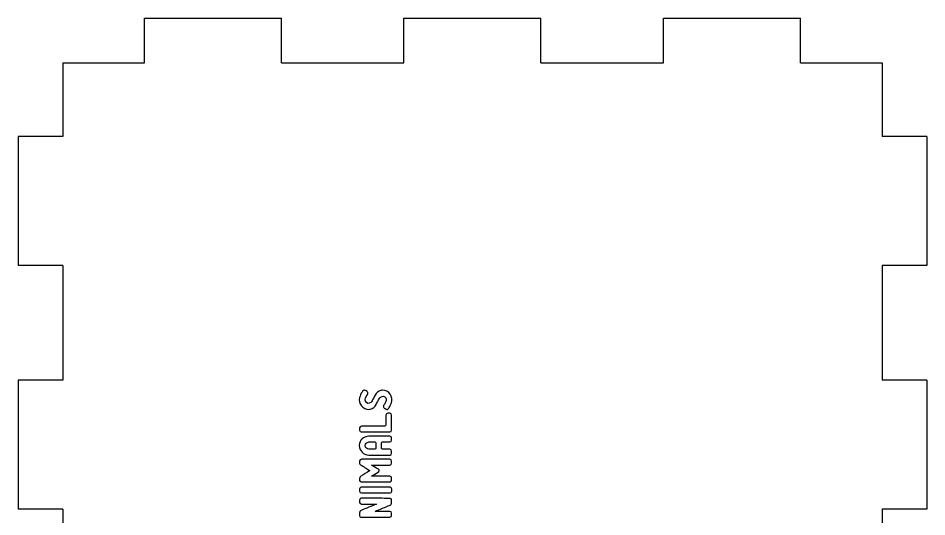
# Model space of a CAD drawing. Extents: x 10 to 273, y 8 to 192.
# Drawn here: x 72.9 to 136, y 157.8 to 192.4 of the extents above; entities that cross this region are included whole.
import ezdxf

# ---------------------------------------------------------------- set-up
doc = ezdxf.new("R2010")
doc.units = 0
doc.header["$MEASUREMENT"] = 0
doc.layers.add('LAYER_1', color=7, linetype='CONTINUOUS')

# ---------------------------------------------------------------- blocks, each defined once
blk = doc.blocks.new('BLOCK_4')
at = {"layer": 'LAYER_1', "color": 7}
for points in [[(81.673, 189.309), (81.673, 192.41)], [(81.673, 192.41), (91.187, 192.41)], [(91.187, 189.309), (91.187, 192.41)], [(99.701, 189.309), (99.701, 192.41)], [(99.701, 192.41), (109.215, 192.41)], [(109.215, 189.309), (109.215, 192.41)], [(117.73, 189.309), (117.73, 192.41)], [(117.73, 192.41), (127.244, 192.41)], [(127.244, 189.309), (127.244, 192.41)], [(76.008, 189.309), (76.008, 184.196)], [(76.008, 189.309), (81.673, 189.309)], [(91.187, 189.309), (99.701, 189.309)], [(109.215, 189.309), (117.73, 189.309)], [(127.244, 189.309), (132.908, 189.309)], [(132.908, 189.309), (132.908, 184.196)], [(76.008, 184.196), (72.908, 184.196)], [(72.908, 184.196), (72.908, 175.232)], [(136.008, 184.196), (132.908, 184.196)], [(136.008, 184.196), (136.008, 175.232)], [(76.008, 175.232), (72.908, 175.232)], [(76.008, 175.232), (76.008, 167.269)], [(136.008, 175.232), (132.908, 175.232)], [(132.908, 175.232), (132.908, 167.269)], [(76.008, 167.269), (72.908, 167.269)], [(72.908, 167.269), (72.908, 158.305)], [(136.008, 167.269), (132.908, 167.269)], [(136.008, 167.269), (136.008, 158.305)], [(76.008, 158.305), (72.908, 158.305)], [(76.008, 158.305), (76.008, 150.341)], [(136.008, 158.305), (132.908, 158.305)], [(132.908, 158.305), (132.908, 150.341)]]:
    blk.add_lwpolyline(points, dxfattribs=at)
blk = doc.blocks.new('BLOCK_9')
at = {"layer": 'LAYER_1', "color": 3}
for points, knots in [([(98.092, 166.557), (98.132, 166.565), (98.168, 166.569), (98.199, 166.569), (98.199, 166.569), (98.202, 166.569), (98.202, 166.569), (98.436, 166.565), (98.616, 166.473), (98.743, 166.293), (98.869, 166.113), (98.898, 165.913), (98.829, 165.693), (98.829, 165.693), (98.823, 165.693), (98.823, 165.693), (98.781, 165.572), (98.727, 165.463), (98.66, 165.364), (98.648, 165.342), (98.635, 165.319), (98.621, 165.295), (98.583, 165.24), (98.528, 165.227), (98.455, 165.257), (98.415, 165.278), (98.374, 165.303), (98.33, 165.331), (98.267, 165.373), (98.252, 165.429), (98.286, 165.5), (98.299, 165.522), (98.313, 165.549), (98.327, 165.581), (98.371, 165.648), (98.409, 165.72), (98.441, 165.798), (98.474, 165.877), (98.473, 165.956), (98.44, 166.035), (98.339, 166.173), (98.216, 166.192), (98.072, 166.091), (98.006, 166.018), (97.949, 165.935), (97.9, 165.842), (97.858, 165.756), (97.811, 165.671), (97.76, 165.586), (97.683, 165.408), (97.555, 165.298), (97.377, 165.257), (97.339, 165.245), (97.304, 165.24), (97.27, 165.242), (97.27, 165.242), (97.267, 165.242), (97.267, 165.242), (97.053, 165.244), (96.877, 165.327), (96.739, 165.491), (96.6, 165.656), (96.557, 165.846), (96.608, 166.064), (96.608, 166.064), (96.614, 166.064), (96.614, 166.064), (96.656, 166.201), (96.713, 166.328), (96.786, 166.447), (96.786, 166.447), (96.786, 166.444), (96.786, 166.444), (96.802, 166.468), (96.816, 166.493), (96.828, 166.519), (96.873, 166.588), (96.934, 166.602), (97.009, 166.56), (97.05, 166.532), (97.093, 166.506), (97.137, 166.48), (97.2, 166.436), (97.215, 166.38), (97.181, 166.311), (97.167, 166.289), (97.153, 166.264), (97.14, 166.237), (97.039, 166.106), (96.999, 165.962), (97.021, 165.803), (97.118, 165.643), (97.244, 165.613), (97.398, 165.714), (97.461, 165.791), (97.513, 165.875), (97.552, 165.966), (97.6, 166.051), (97.648, 166.137), (97.698, 166.224), (97.781, 166.401), (97.913, 166.512), (98.092, 166.557)], [0, 0, 0, 0, 1, 1, 1, 2, 2, 2, 3, 3, 3, 4, 4, 4, 5, 5, 5, 6, 6, 6, 7, 7, 7, 8, 8, 8, 9, 9, 9, 10, 10, 10, 11, 11, 11, 12, 12, 12, 13, 13, 13, 14, 14, 14, 15, 15, 15, 16, 16, 16, 17, 17, 17, 18, 18, 18, 19, 19, 19, 20, 20, 20, 21, 21, 21, 22, 22, 22, 23, 23, 23, 24, 24, 24, 25, 25, 25, 26, 26, 26, 27, 27, 27, 28, 28, 28, 29, 29, 29, 30, 30, 30, 31, 31, 31, 32, 32, 32, 33, 33, 33, 34, 34, 34, 34]), ([(98.844, 164.85), (98.844, 164.85), (98.844, 163.787), (98.844, 163.787), (98.834, 163.718), (98.793, 163.68), (98.722, 163.674), (98.722, 163.674), (98.588, 163.674), (98.588, 163.674), (98.588, 163.674), (96.736, 163.674), (96.736, 163.674), (96.667, 163.684), (96.628, 163.725), (96.62, 163.796), (96.62, 163.796), (96.62, 163.95), (96.62, 163.95), (96.628, 164.027), (96.669, 164.069), (96.745, 164.075), (96.745, 164.075), (97.14, 164.075), (97.14, 164.075), (97.14, 164.075), (98.381, 164.075), (98.381, 164.075), (98.418, 164.079), (98.439, 164.1), (98.443, 164.137), (98.443, 164.137), (98.443, 164.847), (98.443, 164.847), (98.451, 164.92), (98.492, 164.963), (98.568, 164.975), (98.568, 164.975), (98.722, 164.975), (98.722, 164.975), (98.797, 164.963), (98.838, 164.921), (98.844, 164.85)], [0, 0, 0, 0, 1, 1, 1, 2, 2, 2, 3, 3, 3, 4, 4, 4, 5, 5, 5, 6, 6, 6, 7, 7, 7, 8, 8, 8, 9, 9, 9, 10, 10, 10, 11, 11, 11, 12, 12, 12, 13, 13, 13, 14, 14, 14, 14]), ([(96.596, 162.725), (96.634, 163.122), (96.853, 163.34), (97.252, 163.377), (97.252, 163.377), (98.722, 163.377), (98.722, 163.377), (98.795, 163.368), (98.836, 163.327), (98.844, 163.256), (98.844, 163.256), (98.844, 163.099), (98.844, 163.099), (98.834, 163.023), (98.791, 162.983), (98.716, 162.977), (98.716, 162.977), (98.202, 162.977), (98.202, 162.977), (98.167, 162.973), (98.146, 162.953), (98.14, 162.917), (98.14, 162.917), (98.14, 162.534), (98.14, 162.534), (98.146, 162.497), (98.167, 162.476), (98.202, 162.472), (98.202, 162.472), (98.716, 162.472), (98.716, 162.472), (98.793, 162.464), (98.836, 162.422), (98.844, 162.347), (98.844, 162.347), (98.844, 162.193), (98.844, 162.193), (98.838, 162.121), (98.8, 162.081), (98.731, 162.071), (98.731, 162.071), (97.252, 162.071), (97.252, 162.071), (96.854, 162.107), (96.636, 162.325), (96.596, 162.725)], [0, 0, 0, 0, 1, 1, 1, 2, 2, 2, 3, 3, 3, 4, 4, 4, 5, 5, 5, 6, 6, 6, 7, 7, 7, 8, 8, 8, 9, 9, 9, 10, 10, 10, 11, 11, 11, 12, 12, 12, 13, 13, 13, 14, 14, 14, 15, 15, 15, 15]), ([(97.677, 162.977), (97.677, 162.977), (97.264, 162.977), (97.264, 162.977), (97.11, 162.961), (97.026, 162.877), (97.012, 162.725), (97.028, 162.57), (97.112, 162.486), (97.264, 162.472), (97.264, 162.472), (97.677, 162.472), (97.677, 162.472), (97.719, 162.474), (97.739, 162.495), (97.739, 162.534), (97.739, 162.534), (97.739, 162.917), (97.739, 162.917), (97.735, 162.951), (97.715, 162.971), (97.677, 162.977)], [0, 0, 0, 0, 1, 1, 1, 2, 2, 2, 3, 3, 3, 4, 4, 4, 5, 5, 5, 6, 6, 6, 7, 7, 7, 7]), ([(96.727, 161.771), (96.731, 161.769), (96.735, 161.77), (96.739, 161.774), (96.739, 161.774), (97.291, 161.774), (97.291, 161.774), (97.291, 161.774), (98.194, 161.774), (98.194, 161.774), (98.194, 161.774), (98.722, 161.774), (98.722, 161.774), (98.797, 161.765), (98.838, 161.723), (98.844, 161.649), (98.844, 161.649), (98.844, 161.495), (98.844, 161.495), (98.836, 161.42), (98.794, 161.38), (98.719, 161.374), (98.719, 161.374), (97.436, 161.374), (97.436, 161.374), (97.601, 161.278), (97.763, 161.183), (97.923, 161.086), (97.943, 161.072), (97.958, 161.054), (97.968, 161.032), (97.972, 161.016), (97.973, 161.002), (97.971, 160.99), (97.973, 160.973), (97.971, 160.957), (97.965, 160.943), (97.955, 160.921), (97.939, 160.904), (97.917, 160.892), (97.757, 160.795), (97.596, 160.699), (97.433, 160.605), (97.433, 160.605), (98.505, 160.605), (98.505, 160.605), (98.505, 160.605), (98.719, 160.605), (98.719, 160.605), (98.794, 160.595), (98.836, 160.553), (98.844, 160.48), (98.844, 160.48), (98.844, 160.328), (98.844, 160.328), (98.84, 160.257), (98.802, 160.217), (98.731, 160.207), (98.731, 160.207), (96.748, 160.207), (96.748, 160.207), (96.748, 160.207), (96.724, 160.207), (96.724, 160.207), (96.659, 160.207), (96.624, 160.241), (96.62, 160.311), (96.62, 160.311), (96.62, 160.352), (96.62, 160.352), (96.62, 160.352), (96.62, 160.391), (96.62, 160.391), (96.62, 160.391), (96.62, 160.405), (96.62, 160.405), (96.622, 160.429), (96.623, 160.455), (96.623, 160.483), (96.637, 160.531), (96.664, 160.567), (96.703, 160.592), (96.911, 160.723), (97.118, 160.856), (97.323, 160.99), (97.114, 161.123), (96.903, 161.257), (96.691, 161.391), (96.654, 161.413), (96.63, 161.447), (96.62, 161.492), (96.62, 161.492), (96.62, 161.51), (96.62, 161.51), (96.62, 161.51), (96.62, 161.623), (96.62, 161.623), (96.62, 161.623), (96.62, 161.668), (96.62, 161.668), (96.622, 161.735), (96.658, 161.769), (96.727, 161.771)], [0, 0, 0, 0, 1, 1, 1, 2, 2, 2, 3, 3, 3, 4, 4, 4, 5, 5, 5, 6, 6, 6, 7, 7, 7, 8, 8, 8, 9, 9, 9, 10, 10, 10, 11, 11, 11, 12, 12, 12, 13, 13, 13, 14, 14, 14, 15, 15, 15, 16, 16, 16, 17, 17, 17, 18, 18, 18, 19, 19, 19, 20, 20, 20, 21, 21, 21, 22, 22, 22, 23, 23, 23, 24, 24, 24, 25, 25, 25, 26, 26, 26, 27, 27, 27, 28, 28, 28, 29, 29, 29, 30, 30, 30, 31, 31, 31, 32, 32, 32, 33, 33, 33, 34, 34, 34, 34]), ([(96.751, 159.835), (96.751, 159.835), (98.505, 159.835), (98.505, 159.835), (98.505, 159.835), (98.725, 159.835), (98.725, 159.835), (98.725, 159.835), (98.74, 159.835), (98.74, 159.835), (98.759, 159.832), (98.776, 159.825), (98.79, 159.815), (98.808, 159.805), (98.822, 159.792), (98.832, 159.776), (98.832, 159.776), (98.832, 159.773), (98.832, 159.773), (98.832, 159.769), (98.833, 159.768), (98.835, 159.77), (98.843, 159.751), (98.847, 159.731), (98.847, 159.711), (98.847, 159.711), (98.847, 159.556), (98.847, 159.556), (98.845, 159.483), (98.807, 159.443), (98.734, 159.435), (98.734, 159.435), (96.748, 159.435), (96.748, 159.435), (96.674, 159.438), (96.632, 159.479), (96.62, 159.556), (96.62, 159.556), (96.62, 159.711), (96.62, 159.711), (96.624, 159.754), (96.645, 159.789), (96.682, 159.815), (96.704, 159.829), (96.727, 159.835), (96.751, 159.835)], [0, 0, 0, 0, 1, 1, 1, 2, 2, 2, 3, 3, 3, 4, 4, 4, 5, 5, 5, 6, 6, 6, 7, 7, 7, 8, 8, 8, 9, 9, 9, 10, 10, 10, 11, 11, 11, 12, 12, 12, 13, 13, 13, 14, 14, 14, 15, 15, 15, 15]), ([(98.734, 159.061), (98.803, 159.059), (98.838, 159.023), (98.838, 158.954), (98.838, 158.954), (98.838, 158.936), (98.838, 158.936), (98.838, 158.936), (98.838, 158.912), (98.838, 158.912), (98.838, 158.912), (98.838, 158.793), (98.838, 158.793), (98.838, 158.793), (98.838, 158.782), (98.838, 158.782), (98.838, 158.782), (98.838, 158.764), (98.838, 158.764), (98.842, 158.682), (98.807, 158.626), (98.734, 158.595), (98.386, 158.446), (98.037, 158.3), (97.689, 158.155), (97.689, 158.155), (98.499, 158.155), (98.499, 158.155), (98.499, 158.155), (98.713, 158.155), (98.713, 158.155), (98.79, 158.147), (98.832, 158.106), (98.838, 158.03), (98.838, 158.03), (98.838, 157.879), (98.838, 157.879), (98.832, 157.808), (98.794, 157.768), (98.725, 157.76), (98.725, 157.76), (96.715, 157.76), (96.715, 157.76), (96.715, 157.76), (96.7, 157.76), (96.7, 157.76), (96.641, 157.764), (96.614, 157.798), (96.62, 157.861), (96.62, 157.861), (96.62, 157.903), (96.62, 157.903), (96.62, 157.903), (96.62, 158.019), (96.62, 158.019), (96.62, 158.019), (96.62, 158.049), (96.62, 158.049), (96.614, 158.127), (96.649, 158.186), (96.724, 158.224), (97.078, 158.366), (97.43, 158.511), (97.781, 158.66), (97.781, 158.66), (96.745, 158.66), (96.745, 158.66), (96.672, 158.668), (96.63, 158.709), (96.62, 158.785), (96.62, 158.785), (96.62, 158.939), (96.62, 158.939), (96.626, 159.008), (96.664, 159.05), (96.733, 159.064), (96.733, 159.064), (97.288, 159.064), (97.288, 159.064), (97.288, 159.064), (98.188, 159.064), (98.188, 159.064), (98.366, 159.062), (98.543, 159.061), (98.719, 159.061), (98.719, 159.061), (98.734, 159.061), (98.734, 159.061)], [0, 0, 0, 0, 1, 1, 1, 2, 2, 2, 3, 3, 3, 4, 4, 4, 5, 5, 5, 6, 6, 6, 7, 7, 7, 8, 8, 8, 9, 9, 9, 10, 10, 10, 11, 11, 11, 12, 12, 12, 13, 13, 13, 14, 14, 14, 15, 15, 15, 16, 16, 16, 17, 17, 17, 18, 18, 18, 19, 19, 19, 20, 20, 20, 21, 21, 21, 22, 22, 22, 23, 23, 23, 24, 24, 24, 25, 25, 25, 26, 26, 26, 27, 27, 27, 28, 28, 28, 29, 29, 29, 29])]:
    blk.add_open_spline(points, degree=3, knots=knots, dxfattribs=at)

msp = doc.modelspace()

# ---------------------------------------------------------------- block references
at = {"layer": 'LAYER_1'}
for name in ['BLOCK_4', 'BLOCK_9']:
    msp.add_blockref(name, (0, 0), dxfattribs=at)

doc.saveas('drawing.dxf')
